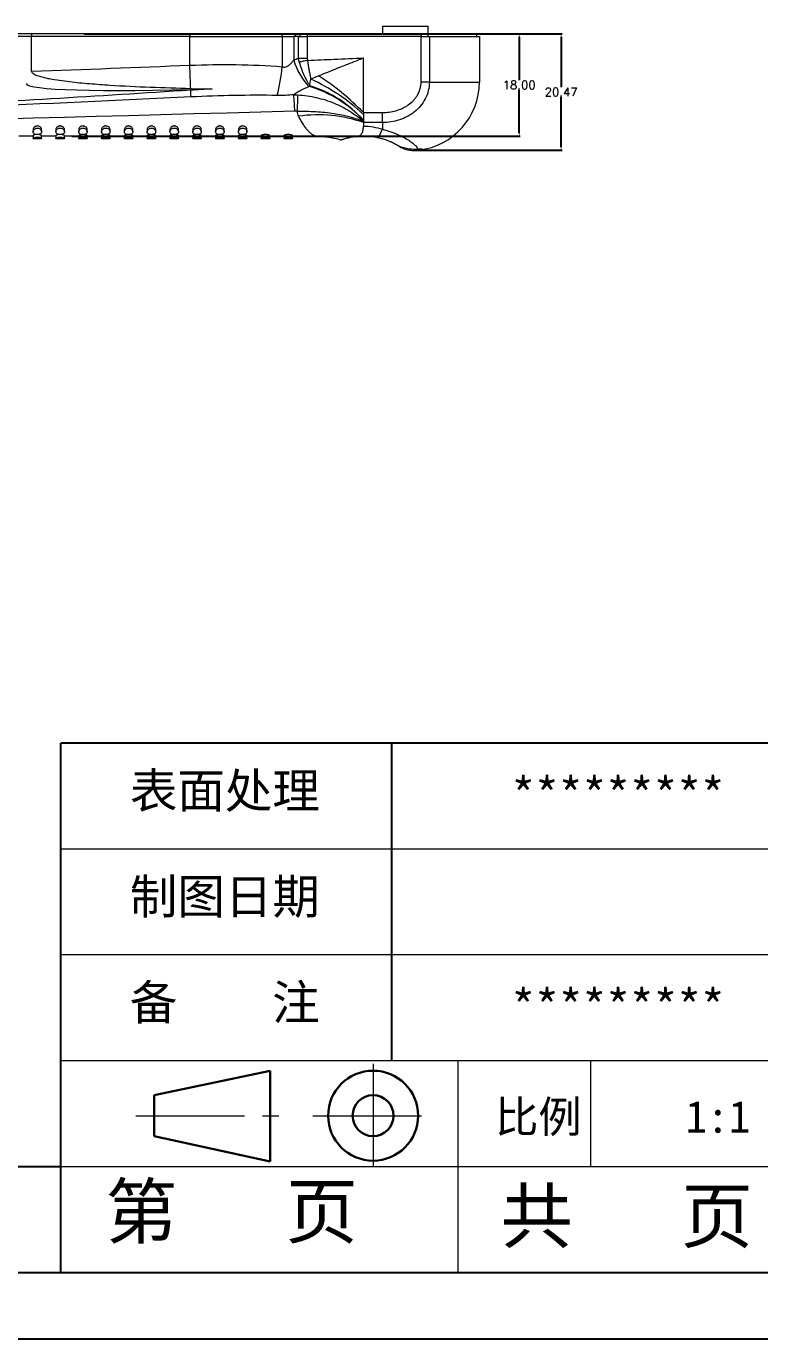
# Model space of a CAD drawing. Header units: inches. Extents: x 1430 to 4816, y 541 to 1061.
# Drawn here: x 2458.7 to 2587.3, y 573 to 803.2 of the extents above; entities that cross this region are included whole.
import ezdxf

# ---------------------------------------------------------------- set-up
doc = ezdxf.new("R2010")
doc.units = ezdxf.units.IN
doc.linetypes.add('CENTER2', pattern=[28.575, 19.05, -3.175, 3.175, -3.175])
for name, color, linetype, lineweight in [('粗实线', 7, 'Continuous', 30), ('细实线', 3, 'Continuous', 9), ('细点划线', 2, 'CENTER2', 9)]:
    doc.layers.add(name, color=color, linetype=linetype, lineweight=lineweight)
doc.styles.get("Standard").update_dxf_attribs({"font": 'txt', "bigfont": 'gbcbig.shx'})
doc.dimstyles.new('2', dxfattribs={"dimtxt": 1.5, "dimasz": 0.6, "dimexe": 0.18, "dimexo": 0.0625, "dimgap": 0.09, "dimtad": 0, "dimtih": 1, "dimtoh": 1, "dimzin": 0, "dimdsep": 46, "dimtxsty": 'Standard', "dimcen": 0, "dimadec": 0, "dimazin": 2, "dimtfac": 1, "dimtofl": 0, "dimtmove": 0, "dimatfit": 3, "dimfxl": 1, "dimtolj": 1, "dimtzin": 0, "dimarcsym": 0})

# ---------------------------------------------------------------- blocks, each defined once
blk = doc.blocks.new('*D252')
at = {"color": 0, "lineweight": -2}
for p, q in [((2468.79, 801.9), (2545.27, 801.9)), ((2545.09, 801.3), (2545.09, 793.74)), ((2545.09, 784.5), (2545.09, 792.06)), ((2466.67, 783.9), (2545.27, 783.9))]:
    blk.add_line(p, q, dxfattribs=at)
at = {"color": 0}
for points in [[(2544.99, 801.3), (2545.19, 801.3), (2545.09, 801.9)], [(2544.99, 784.5), (2545.19, 784.5), (2545.09, 783.9)]]:
    blk.add_solid(points, dxfattribs=at)
at = {"layer": 'Defpoints', "color": 0}
for p in [(2468.73, 801.9), (2545.09, 801.9), (2466.61, 783.9)]:
    blk.add_point(p, dxfattribs=at)
at = {"color": 0, "insert": (2545.09, 792.9), "char_height": 1.5, "attachment_point": 5}
blk.add_mtext('\\A1;18.00', dxfattribs=at)
blk = doc.blocks.new('*D253')
at = {"color": 0, "lineweight": -2}
for p, q in [((2533.41, 801.9), (2552.62, 801.9)), ((2552.44, 801.3), (2552.44, 792.51)), ((2552.44, 782.04), (2552.44, 790.83)), ((2527.05, 781.44), (2552.62, 781.44))]:
    blk.add_line(p, q, dxfattribs=at)
at = {"color": 0}
for points in [[(2552.34, 801.3), (2552.54, 801.3), (2552.44, 801.9)], [(2552.34, 782.04), (2552.54, 782.04), (2552.44, 781.44)]]:
    blk.add_solid(points, dxfattribs=at)
at = {"layer": 'Defpoints', "color": 0}
for p in [(2533.35, 801.9), (2552.44, 801.9), (2526.99, 781.44)]:
    blk.add_point(p, dxfattribs=at)
at = {"color": 0, "insert": (2552.44, 791.67), "char_height": 1.5, "attachment_point": 5}
blk.add_mtext('\\A1;20.47', dxfattribs=at)

msp = doc.modelspace()

# ---------------------------------------------------------------- linework, layer by layer
at = {"color": 7, "linetype": 'Continuous', "lineweight": 15}
for p, q in [((2425.607, 801.904), (2459.594, 801.904)), ((2459.607, 801.404), (2426.607, 801.404)), ((2459.594, 801.904), (2459.594, 801.404)), ((2459.594, 801.904), (2487.333, 801.904)), ((2459.607, 795.297), (2459.607, 801.404)), ((2487.333, 801.404), (2459.607, 801.404)), ((2487.333, 801.904), (2487.333, 801.404)), ((2487.333, 801.904), (2503.444, 801.904)), ((2487.333, 796.369), (2487.333, 801.404)), ((2487.333, 801.404), (2503.518, 801.404)), ((2503.444, 801.904), (2503.444, 801.404)), ((2503.444, 801.904), (2505.812, 801.904)), ((2503.518, 801.404), (2503.525, 801.404)), ((2503.525, 801.404), (2503.525, 796.093)), ((2503.525, 801.404), (2505.555, 801.404)), ((2505.555, 801.404), (2505.555, 797.254)), ((2506.395, 801.404), (2505.555, 801.404)), ((2505.812, 801.904), (2505.812, 801.404)), ((2505.812, 801.904), (2506.652, 801.904)), ((2506.395, 797.605), (2506.395, 801.404)), ((2506.395, 801.404), (2507.938, 801.404)), ((2506.652, 801.904), (2506.652, 801.404)), ((2506.652, 801.904), (2507.938, 801.904)), ((2507.938, 801.904), (2507.938, 801.404)), ((2507.938, 801.904), (2527.885, 801.904)), ((2507.938, 801.404), (2507.938, 797.605)), ((2527.885, 801.404), (2507.938, 801.404)), ((2521.107, 803.204), (2521.107, 801.904)), ((2521.107, 803.204), (2529.107, 803.204)), ((2527.885, 801.904), (2527.885, 801.404)), ((2527.885, 801.904), (2529.095, 801.904)), ((2527.885, 793.404), (2527.885, 801.404)), ((2527.885, 801.404), (2529.338, 801.404)), ((2529.095, 801.904), (2529.095, 801.404)), ((2529.095, 801.904), (2537.607, 801.904)), ((2529.107, 801.904), (2529.107, 803.204)), ((2529.338, 801.404), (2529.338, 793.404)), ((2529.338, 801.404), (2538.107, 801.404)), ((2537.607, 801.904), (2537.607, 801.404)), ((2538.107, 801.404), (2538.107, 793.404)), ((2506.395, 797.605), (2507.938, 797.605)), ((2517.776, 788.071), (2517.776, 797.641)), ((2529.338, 793.404), (2527.885, 793.404)), ((2529.338, 793.404), (2538.107, 793.404)), ((2517.776, 788.071), (2521.107, 788.071)), ((2517.776, 788.071), (2517.776, 787.706)), ((2517.776, 787.706), (2517.776, 786.704)), ((2521.107, 786.294), (2521.107, 788.071)), ((2517.776, 786.704), (2517.776, 786.665)), ((2517.776, 786.665), (2517.776, 786.456)), ((2517.776, 786.456), (2517.776, 786.294)), ((2521.107, 786.294), (2517.776, 786.294)), ((2517.776, 786.294), (2517.776, 785.69)), ((2521.107, 786.294), (2521.107, 785.125)), ((2459.857, 783.904), (2457.357, 783.904)), ((2459.857, 785.095), (2459.857, 784.687)), ((2459.857, 784.025), (2459.857, 783.535)), ((2459.857, 783.904), (2459.857, 783.535)), ((2461.357, 784.686), (2461.357, 785.095)), ((2461.357, 783.535), (2461.357, 784.025)), ((2463.857, 783.904), (2461.357, 783.904)), ((2463.857, 784.025), (2463.857, 783.535)), ((2463.857, 783.904), (2463.857, 783.535)), ((2465.357, 784.686), (2465.357, 785.095)), ((2465.357, 783.535), (2465.357, 784.025)), ((2467.857, 783.904), (2465.357, 783.904)), ((2467.857, 785.095), (2467.857, 784.687)), ((2467.857, 784.025), (2467.857, 783.535)), ((2467.857, 783.904), (2467.857, 783.535)), ((2469.357, 784.686), (2469.357, 785.095)), ((2469.357, 783.535), (2469.357, 784.025)), ((2471.857, 783.904), (2469.357, 783.904)), ((2471.857, 785.095), (2471.857, 784.687)), ((2471.857, 784.025), (2471.857, 783.535)), ((2471.857, 783.904), (2471.857, 783.535)), ((2473.357, 784.686), (2473.357, 785.095)), ((2473.357, 783.535), (2473.357, 784.025)), ((2475.857, 783.904), (2473.357, 783.904)), ((2475.857, 785.095), (2475.857, 784.687)), ((2475.857, 784.025), (2475.857, 783.535)), ((2475.857, 783.904), (2475.857, 783.535)), ((2477.357, 784.686), (2477.357, 785.095)), ((2477.357, 783.535), (2477.357, 784.025)), ((2479.857, 783.904), (2477.357, 783.904)), ((2479.857, 785.095), (2479.857, 784.687)), ((2479.857, 784.025), (2479.857, 783.535)), ((2479.857, 783.904), (2479.857, 783.535)), ((2481.357, 784.686), (2481.357, 785.095)), ((2481.357, 783.535), (2481.357, 784.025)), ((2483.857, 783.904), (2481.357, 783.904)), ((2483.857, 785.095), (2483.857, 784.687)), ((2483.857, 784.025), (2483.857, 783.535)), ((2483.857, 783.904), (2483.857, 783.535)), ((2485.357, 784.686), (2485.357, 785.095)), ((2485.357, 783.535), (2485.357, 784.025)), ((2487.857, 783.904), (2485.357, 783.904)), ((2487.857, 785.095), (2487.857, 784.687)), ((2487.857, 784.025), (2487.857, 783.535)), ((2487.857, 783.904), (2487.857, 783.535)), ((2489.357, 784.686), (2489.357, 785.095)), ((2489.357, 783.535), (2489.357, 784.025)), ((2491.857, 783.904), (2489.357, 783.904)), ((2491.857, 785.095), (2491.857, 784.687)), ((2491.857, 784.025), (2491.857, 783.535)), ((2491.857, 783.904), (2491.857, 783.535)), ((2493.357, 784.686), (2493.357, 785.095)), ((2493.357, 783.535), (2493.357, 784.025)), ((2495.857, 783.904), (2493.357, 783.904)), ((2495.857, 784.025), (2495.857, 783.535)), ((2495.857, 783.904), (2495.857, 783.535)), ((2497.357, 784.686), (2497.357, 785.095)), ((2497.357, 783.535), (2497.357, 784.025)), ((2499.857, 783.904), (2497.357, 783.904)), ((2499.857, 784.025), (2499.857, 783.535)), ((2499.857, 783.904), (2499.857, 783.535)), ((2501.357, 783.535), (2501.357, 784.025)), ((2503.857, 783.904), (2501.357, 783.904)), ((2503.857, 784.025), (2503.857, 783.535)), ((2503.857, 783.904), (2503.857, 783.535)), ((2505.357, 783.535), (2505.357, 784.025)), ((2509.554, 783.904), (2505.357, 783.904)), ((2517.72, 783.9), (2516.307, 783.809)), ((2524.018, 782.152), (2523.67, 782.355))]:
    msp.add_line(p, q, dxfattribs=at)
for p, q in [((2604.015, 677.442), (2464.701, 677.442)), ((2464.701, 584.566), (2464.701, 677.442)), ((2522.748, 621.717), (2522.748, 677.442)), ((2464.701, 603.141), (2222.492, 603.141)), ((2222.492, 584.566), (2882.643, 584.566)), ((2204.648, 572.957), (2894.252, 572.957)), ((2204.648, 572.957), (2523.909, 572.957))]:
    msp.add_line(p, q)
at = {"color": 7, "linetype": 'Continuous', "lineweight": 15, "flags": 128}
for points in [[(2507.978, 797.218), (2507.789, 797.179), (2507.601, 797.139), (2507.415, 797.1), (2507.231, 797.061), (2507.05, 797.023), (2506.873, 796.985), (2506.701, 796.949), (2506.534, 796.914)], [(2487.498, 792.244), (2487.48, 792.69), (2487.461, 793.164), (2487.441, 793.661), (2487.421, 794.178), (2487.399, 794.711), (2487.378, 795.257), (2487.355, 795.811), (2487.333, 796.369)], [(2487.556, 790.794), (2487.551, 790.92), (2487.546, 791.052), (2487.54, 791.191), (2487.534, 791.338), (2487.528, 791.491), (2487.522, 791.65), (2487.515, 791.816), (2487.508, 791.988)], [(2505.759, 788.298), (2499.796, 788.137), (2493.892, 787.977), (2488.05, 787.819), (2482.274, 787.663), (2476.568, 787.509), (2470.937, 787.357), (2465.383, 787.207), (2459.912, 787.059), (2454.526, 786.914), (2449.23, 786.77)], [(2463.857, 785.095), (2463.857, 784.891), (2463.857, 784.687)], [(2495.857, 785.095), (2495.857, 784.891), (2495.857, 784.687)], [(2520.128, 783.671), (2520.226, 783.679), (2520.333, 783.739), (2520.449, 783.851), (2520.572, 784.013), (2520.701, 784.224), (2520.834, 784.481), (2520.97, 784.783), (2521.107, 785.125)]]:
    msp.add_lwpolyline(points, dxfattribs=at)
at = {"color": 7, "linetype": 'Continuous', "lineweight": 15}
for centre, radius, start, end in [((2517.222, 800.867), 12.214, 197.20582, 222.34424), ((2474.984, 798.386), 28.633, 345.18356, 355.40599), ((2487.231, 758.638), 42.418, 43.93796, 57.73331), ((2502.744, 773.23), 20.161, 41.79066, 74.31617), ((2502.517, 773.327), 20.292, 41.24062, 73.20345), ((2495.331, 764.307), 32.424, 46.19294, 65.92978), ((2526.107, 793.404), 12, 276.87623, 0), ((2315.319, 777.024), 190.773, 3.38781, 4.25738), ((2861.869, 776.909), 355.898, 177.70466, 178.16579), ((2509.938, 764.705), 22.968, 70.04585, 98.78075)]:
    msp.add_arc(centre, radius, start, end, dxfattribs=at)
msp.add_ellipse((2515.236, 796.218), major_axis=(56.571, 3.066), ratio=0.0529526, start_param=3.1387231, end_param=4.2721565, dxfattribs=at)
for points, knots in [([(2503.525, 796.093), (2503.627, 796.062), (2503.732, 796.043), (2503.946, 796.036), (2504.053, 796.048), (2504.26, 796.1), (2504.362, 796.141), (2504.549, 796.237), (2504.637, 796.294), (2504.886, 796.48), (2505.036, 796.626), (2505.311, 796.931), (2505.436, 797.091), (2505.555, 797.254)], [0, 0, 0, 0, 0.125, 0.125, 0.25, 0.25, 0.375, 0.375, 0.5, 0.5, 0.75, 0.75, 1, 1, 1, 1]), ([(2506.534, 796.914), (2506.643, 796.518), (2506.765, 796.131), (2506.967, 795.564), (2507.037, 795.377), (2507.184, 795.008), (2507.261, 794.824), (2507.499, 794.29), (2507.665, 793.954), (2508.012, 793.322), (2508.196, 793.023), (2508.381, 792.754)], [0, 0, 0, 0, 0.25, 0.25, 0.375, 0.375, 0.5, 0.5, 0.75, 0.75, 1, 1, 1, 1]), ([(2507.978, 797.218), (2509.525, 797.284), (2511.073, 797.35), (2512.621, 797.417), (2514.339, 797.491), (2516.058, 797.565), (2517.776, 797.641)], [0.0000394794, 0.0000394794, 0.0000394794, 0.0000394794, 0.0046866588, 0.0046866588, 0.0046866588, 0.0098467322, 0.0098467322, 0.0098467322, 0.0098467322]), ([(2507.978, 797.218), (2508.056, 796.631), (2508.144, 796.058), (2508.29, 795.221), (2508.342, 794.944), (2508.447, 794.413), (2508.5, 794.157), (2508.555, 793.911)], [0, 0, 0, 0, 0.5, 0.5, 0.75, 0.75, 1, 1, 1, 1]), ([(2509.876, 794.506), (2511.181, 795.035), (2512.494, 795.557), (2514.47, 796.339), (2515.13, 796.599), (2516.451, 797.12), (2517.115, 797.381), (2517.776, 797.641)], [0, 0, 0, 0, 0.5, 0.5, 0.75, 0.75, 1, 1, 1, 1]), ([(2487.498, 792.244), (2485.134, 792.302), (2482.77, 792.375), (2478.044, 792.563), (2475.682, 792.678), (2472.141, 792.904), (2470.962, 792.989), (2468.605, 793.186), (2467.428, 793.298), (2465.666, 793.503), (2465.079, 793.578), (2463.909, 793.747), (2463.325, 793.841), (2462.454, 794.008), (2462.164, 794.069), (2461.589, 794.204), (2461.302, 794.278), (2460.737, 794.452), (2460.457, 794.551), (2460.061, 794.75), (2459.932, 794.825), (2459.764, 794.97), (2459.712, 795.024), (2459.634, 795.149), (2459.607, 795.222), (2459.607, 795.297)], [0, 0, 0, 0, 0.25, 0.25, 0.5, 0.5, 0.625, 0.625, 0.75, 0.75, 0.8125, 0.8125, 0.875, 0.875, 0.90625, 0.90625, 0.9375, 0.9375, 0.96875, 0.96875, 0.984375, 0.984375, 0.9921875, 0.9921875, 1, 1, 1, 1]), ([(2487.333, 796.369), (2490.052, 796.47), (2492.761, 796.513), (2498.159, 796.443), (2500.848, 796.333), (2503.525, 796.093)], [0, 0, 0, 0, 0.5, 0.5, 1, 1, 1, 1]), ([(2487.498, 792.244), (2488.128, 792.229), (2488.757, 792.218), (2490.016, 792.204), (2490.646, 792.201), (2491.275, 792.201)], [0, 0, 0, 0, 0.5, 0.5, 1, 1, 1, 1]), ([(2505.566, 791.187), (2505.732, 791.342), (2505.927, 791.485), (2506.349, 791.75), (2506.575, 791.873), (2507.265, 792.224), (2507.737, 792.436), (2508.195, 792.64)], [0, 0, 0, 0, 0.25, 0.25, 0.5, 0.5, 1, 1, 1, 1]), ([(2529.338, 793.404), (2529.338, 792.895), (2529.276, 792.398), (2529.038, 791.425), (2528.857, 790.944), (2528.399, 790.051), (2528.121, 789.632), (2527.473, 788.851), (2527.113, 788.5), (2526.524, 788.027), (2526.318, 787.878), (2525.896, 787.601), (2525.68, 787.473), (2525.018, 787.12), (2524.558, 786.924), (2523.604, 786.609), (2523.109, 786.49), (2522.116, 786.333), (2521.614, 786.294), (2521.107, 786.294)], [0, 0, 0, 0, 0.125, 0.125, 0.25, 0.25, 0.375, 0.375, 0.5, 0.5, 0.5625, 0.5625, 0.625, 0.625, 0.75, 0.75, 0.875, 0.875, 1, 1, 1, 1]), ([(2521.107, 788.071), (2521.508, 788.071), (2521.906, 788.098), (2522.696, 788.204), (2523.09, 788.285), (2523.857, 788.502), (2524.23, 788.638), (2524.77, 788.886), (2524.947, 788.977), (2525.294, 789.174), (2525.465, 789.281), (2525.957, 789.624), (2526.261, 789.881), (2526.675, 790.317), (2526.806, 790.471), (2527.046, 790.789), (2527.157, 790.954), (2527.457, 791.468), (2527.617, 791.843), (2527.83, 792.608), (2527.885, 793.001), (2527.885, 793.404)], [0, 0, 0, 0, 0.125, 0.125, 0.25, 0.25, 0.375, 0.375, 0.4375, 0.4375, 0.5, 0.5, 0.625, 0.625, 0.6875, 0.6875, 0.75, 0.75, 0.875, 0.875, 1, 1, 1, 1]), ([(2487.508, 791.988), (2479.355, 791.464), (2471.202, 790.954), (2454.894, 789.977), (2446.739, 789.512), (2438.582, 789.071)], [0, 0, 0, 0, 0.5, 0.5, 1, 1, 1, 1]), ([(2502.665, 791.064), (2500.149, 791.117), (2497.633, 791.104), (2492.596, 791.002), (2490.075, 790.913), (2487.556, 790.794)], [0, 0, 0, 0, 0.5, 0.5, 1, 1, 1, 1]), ([(2506.256, 791.163), (2507.366, 791.095), (2508.454, 790.939), (2510.054, 790.575), (2510.582, 790.432), (2511.626, 790.102), (2512.136, 789.917), (2513.616, 789.307), (2514.544, 788.829), (2515.847, 788.005), (2516.263, 787.715), (2516.856, 787.258), (2517.048, 787.102), (2517.327, 786.863), (2517.419, 786.783), (2517.6, 786.621), (2517.69, 786.538), (2517.776, 786.456)], [0, 0, 0, 0, 0.25, 0.25, 0.375, 0.375, 0.5, 0.5, 0.75, 0.75, 0.875, 0.875, 0.9375, 0.9375, 0.96875, 0.96875, 1, 1, 1, 1]), ([(2506.153, 788.3), (2507.266, 788.322), (2508.359, 788.299), (2509.969, 788.205), (2510.5, 788.163), (2511.553, 788.057), (2512.066, 787.993), (2513.56, 787.771), (2514.499, 787.582), (2515.819, 787.217), (2516.241, 787.083), (2516.84, 786.863), (2517.035, 786.786), (2517.319, 786.666), (2517.412, 786.625), (2517.596, 786.542), (2517.688, 786.499), (2517.776, 786.456)], [0, 0, 0, 0, 0.25, 0.25, 0.375, 0.375, 0.5, 0.5, 0.75, 0.75, 0.875, 0.875, 0.9375, 0.9375, 0.96875, 0.96875, 1, 1, 1, 1]), ([(2461.357, 784.686), (2461.357, 784.754), (2461.326, 784.894), (2461.192, 785.101), (2461.003, 785.252), (2460.807, 785.331), (2460.643, 785.358), (2460.476, 785.347), (2460.269, 785.285), (2460.063, 785.143), (2459.911, 784.94), (2459.844, 784.728), (2459.871, 784.528), (2460, 784.356), (2460.202, 784.252), (2460.405, 784.206), (2460.569, 784.191), (2460.736, 784.197), (2460.894, 784.223), (2461.036, 784.267), (2461.195, 784.349), (2461.326, 784.487), (2461.357, 784.618), (2461.357, 784.686)], [0, 0, 0, 0, 0.0640893, 0.127469, 0.1896173, 0.2209419, 0.2503048, 0.2803078, 0.3106812, 0.3724016, 0.4357529, 0.4999643, 0.5641761, 0.6276953, 0.6893432, 0.7198685, 0.7497067, 0.779675, 0.8100931, 0.8404226, 0.872016, 0.9354557, 1, 1, 1, 1]), ([(2461.357, 785.095), (2461.348, 785.159), (2461.33, 785.288), (2461.189, 785.482), (2461.001, 785.621), (2460.806, 785.694), (2460.643, 785.718), (2460.477, 785.708), (2460.324, 785.666), (2460.19, 785.6), (2460.041, 785.491), (2459.916, 785.332), (2459.849, 785.184), (2459.863, 785.11), (2459.865, 785.097)], [0, 0, 0, 0, 0.121424, 0.242782, 0.3643957, 0.4271208, 0.486753, 0.5478491, 0.6090834, 0.6682489, 0.7312952, 0.8530456, 0.9748724, 1, 1, 1, 1]), ([(2465.357, 784.686), (2465.357, 784.754), (2465.326, 784.894), (2465.192, 785.101), (2465.003, 785.252), (2464.807, 785.331), (2464.643, 785.358), (2464.476, 785.347), (2464.269, 785.285), (2464.063, 785.143), (2463.911, 784.94), (2463.844, 784.728), (2463.871, 784.528), (2464, 784.356), (2464.202, 784.252), (2464.405, 784.206), (2464.569, 784.191), (2464.736, 784.197), (2464.894, 784.223), (2465.036, 784.267), (2465.195, 784.349), (2465.326, 784.487), (2465.357, 784.618), (2465.357, 784.686)], [0, 0, 0, 0, 0.0640893, 0.127469, 0.1896173, 0.2209419, 0.2503048, 0.2803078, 0.3106812, 0.3724016, 0.4357529, 0.4999643, 0.5641761, 0.6276953, 0.6893432, 0.7198685, 0.7497067, 0.779675, 0.8100931, 0.8404226, 0.872016, 0.9354557, 1, 1, 1, 1]), ([(2465.357, 785.095), (2465.348, 785.159), (2465.33, 785.288), (2465.189, 785.482), (2465.001, 785.621), (2464.806, 785.694), (2464.643, 785.718), (2464.477, 785.708), (2464.324, 785.666), (2464.19, 785.6), (2464.041, 785.491), (2463.916, 785.332), (2463.849, 785.184), (2463.863, 785.11), (2463.865, 785.097)], [0, 0, 0, 0, 0.1214241, 0.242782, 0.3643959, 0.427121, 0.4867532, 0.547849, 0.6090836, 0.6682489, 0.7312951, 0.8530456, 0.9748724, 1, 1, 1, 1]), ([(2469.357, 784.686), (2469.357, 784.754), (2469.326, 784.894), (2469.192, 785.101), (2469.003, 785.252), (2468.807, 785.331), (2468.643, 785.358), (2468.476, 785.347), (2468.269, 785.285), (2468.063, 785.143), (2467.911, 784.94), (2467.844, 784.728), (2467.871, 784.528), (2468, 784.356), (2468.202, 784.252), (2468.405, 784.206), (2468.569, 784.191), (2468.736, 784.197), (2468.894, 784.223), (2469.036, 784.267), (2469.195, 784.349), (2469.326, 784.487), (2469.357, 784.618), (2469.357, 784.686)], [0, 0, 0, 0, 0.0640893, 0.127469, 0.1896173, 0.2209419, 0.2503048, 0.2803078, 0.3106812, 0.3724016, 0.4357529, 0.4999643, 0.5641761, 0.6276953, 0.6893432, 0.7198685, 0.7497067, 0.779675, 0.8100931, 0.8404226, 0.872016, 0.9354557, 1, 1, 1, 1]), ([(2469.357, 785.095), (2469.348, 785.159), (2469.33, 785.288), (2469.189, 785.482), (2469.001, 785.621), (2468.806, 785.694), (2468.643, 785.718), (2468.477, 785.708), (2468.324, 785.666), (2468.19, 785.6), (2468.041, 785.491), (2467.916, 785.332), (2467.849, 785.184), (2467.863, 785.11), (2467.865, 785.097)], [0, 0, 0, 0, 0.1214241, 0.2427821, 0.364396, 0.4271211, 0.4867533, 0.5478487, 0.6090833, 0.6682489, 0.7312949, 0.8530455, 0.9748724, 1, 1, 1, 1]), ([(2473.357, 784.686), (2473.357, 784.754), (2473.326, 784.894), (2473.192, 785.101), (2473.003, 785.252), (2472.807, 785.331), (2472.643, 785.358), (2472.476, 785.347), (2472.269, 785.285), (2472.063, 785.143), (2471.911, 784.94), (2471.844, 784.728), (2471.871, 784.528), (2472, 784.356), (2472.202, 784.252), (2472.405, 784.206), (2472.569, 784.191), (2472.736, 784.197), (2472.894, 784.223), (2473.036, 784.267), (2473.195, 784.349), (2473.326, 784.487), (2473.357, 784.618), (2473.357, 784.686)], [0, 0, 0, 0, 0.0640893, 0.127469, 0.1896173, 0.2209419, 0.2503048, 0.2803078, 0.3106812, 0.3724016, 0.4357529, 0.4999643, 0.5641761, 0.6276953, 0.6893432, 0.7198685, 0.7497067, 0.779675, 0.8100931, 0.8404226, 0.872016, 0.9354557, 1, 1, 1, 1]), ([(2473.357, 785.095), (2473.348, 785.159), (2473.33, 785.288), (2473.189, 785.482), (2473.001, 785.621), (2472.806, 785.694), (2472.643, 785.718), (2472.477, 785.708), (2472.324, 785.666), (2472.19, 785.6), (2472.041, 785.491), (2471.916, 785.332), (2471.849, 785.184), (2471.863, 785.11), (2471.865, 785.097)], [0, 0, 0, 0, 0.12142409, 0.24278183, 0.36439572, 0.42712082, 0.486753, 0.54784912, 0.60908376, 0.66824876, 0.73129522, 0.85304548, 0.97487237, 1, 1, 1, 1]), ([(2477.357, 784.686), (2477.357, 784.754), (2477.326, 784.894), (2477.192, 785.101), (2477.003, 785.252), (2476.807, 785.331), (2476.643, 785.358), (2476.476, 785.347), (2476.269, 785.285), (2476.063, 785.143), (2475.911, 784.94), (2475.844, 784.728), (2475.871, 784.528), (2476, 784.356), (2476.202, 784.252), (2476.405, 784.206), (2476.569, 784.191), (2476.736, 784.197), (2476.894, 784.223), (2477.036, 784.267), (2477.195, 784.349), (2477.326, 784.487), (2477.357, 784.618), (2477.357, 784.686)], [0, 0, 0, 0, 0.0640893, 0.127469, 0.1896173, 0.2209419, 0.2503048, 0.2803078, 0.3106812, 0.3724016, 0.4357529, 0.4999643, 0.5641761, 0.6276953, 0.6893432, 0.7198685, 0.7497067, 0.779675, 0.8100931, 0.8404226, 0.872016, 0.9354557, 1, 1, 1, 1]), ([(2477.357, 785.095), (2477.348, 785.159), (2477.33, 785.288), (2477.189, 785.482), (2477.001, 785.621), (2476.806, 785.694), (2476.643, 785.718), (2476.477, 785.708), (2476.324, 785.666), (2476.19, 785.6), (2476.041, 785.491), (2475.916, 785.332), (2475.849, 785.184), (2475.863, 785.11), (2475.865, 785.097)], [0, 0, 0, 0, 0.1214241, 0.24278214, 0.36439605, 0.42712116, 0.48675266, 0.54784879, 0.60908343, 0.668249, 0.73129501, 0.8530456, 0.97487237, 1, 1, 1, 1]), ([(2481.357, 784.686), (2481.357, 784.754), (2481.326, 784.894), (2481.192, 785.101), (2481.003, 785.252), (2480.807, 785.331), (2480.643, 785.358), (2480.476, 785.347), (2480.269, 785.285), (2480.063, 785.143), (2479.911, 784.94), (2479.844, 784.728), (2479.871, 784.528), (2480, 784.356), (2480.202, 784.252), (2480.405, 784.206), (2480.569, 784.191), (2480.736, 784.197), (2480.894, 784.223), (2481.036, 784.267), (2481.195, 784.349), (2481.326, 784.487), (2481.357, 784.618), (2481.357, 784.686)], [0, 0, 0, 0, 0.0640893, 0.127469, 0.1896173, 0.2209419, 0.2503048, 0.2803078, 0.3106812, 0.3724016, 0.4357529, 0.4999643, 0.5641761, 0.6276953, 0.6893432, 0.7198685, 0.7497067, 0.779675, 0.8100931, 0.8404226, 0.872016, 0.9354557, 1, 1, 1, 1]), ([(2481.357, 785.095), (2481.348, 785.159), (2481.33, 785.288), (2481.189, 785.482), (2481.001, 785.621), (2480.806, 785.694), (2480.643, 785.718), (2480.477, 785.708), (2480.324, 785.666), (2480.19, 785.6), (2480.041, 785.491), (2479.916, 785.332), (2479.849, 785.184), (2479.863, 785.11), (2479.865, 785.097)], [0, 0, 0, 0, 0.1214242, 0.2427822, 0.3643952, 0.4271209, 0.4867531, 0.5478492, 0.6090832, 0.6682487, 0.7312952, 0.8530455, 0.9748724, 1, 1, 1, 1]), ([(2485.357, 784.686), (2485.357, 784.754), (2485.326, 784.894), (2485.192, 785.101), (2485.003, 785.252), (2484.807, 785.331), (2484.643, 785.358), (2484.476, 785.347), (2484.269, 785.285), (2484.063, 785.143), (2483.911, 784.94), (2483.844, 784.728), (2483.871, 784.528), (2484, 784.356), (2484.202, 784.252), (2484.405, 784.206), (2484.569, 784.191), (2484.736, 784.197), (2484.894, 784.223), (2485.036, 784.267), (2485.195, 784.349), (2485.326, 784.487), (2485.357, 784.618), (2485.357, 784.686)], [0, 0, 0, 0, 0.0640893, 0.127469, 0.1896173, 0.2209419, 0.2503048, 0.2803078, 0.3106812, 0.3724016, 0.4357529, 0.4999643, 0.5641761, 0.6276953, 0.6893432, 0.7198685, 0.7497067, 0.779675, 0.8100931, 0.8404226, 0.872016, 0.9354557, 1, 1, 1, 1]), ([(2485.357, 785.095), (2485.348, 785.159), (2485.33, 785.288), (2485.189, 785.482), (2485.001, 785.621), (2484.806, 785.694), (2484.643, 785.718), (2484.477, 785.708), (2484.324, 785.666), (2484.19, 785.6), (2484.041, 785.491), (2483.916, 785.332), (2483.849, 785.184), (2483.863, 785.11), (2483.865, 785.097)], [0, 0, 0, 0, 0.1214242, 0.2427823, 0.3643962, 0.4271213, 0.4867528, 0.5478483, 0.6090836, 0.6682492, 0.7312952, 0.8530458, 0.9748724, 1, 1, 1, 1]), ([(2489.357, 784.686), (2489.357, 784.754), (2489.326, 784.894), (2489.192, 785.101), (2489.003, 785.252), (2488.807, 785.331), (2488.643, 785.358), (2488.476, 785.347), (2488.269, 785.285), (2488.063, 785.143), (2487.911, 784.94), (2487.844, 784.728), (2487.871, 784.528), (2488, 784.356), (2488.202, 784.252), (2488.405, 784.206), (2488.569, 784.191), (2488.736, 784.197), (2488.894, 784.223), (2489.036, 784.267), (2489.195, 784.349), (2489.326, 784.487), (2489.357, 784.618), (2489.357, 784.686)], [0, 0, 0, 0, 0.0640893, 0.127469, 0.1896173, 0.2209419, 0.2503048, 0.2803078, 0.3106812, 0.3724016, 0.4357529, 0.4999643, 0.5641761, 0.6276953, 0.6893432, 0.7198685, 0.7497067, 0.779675, 0.8100931, 0.8404226, 0.872016, 0.9354557, 1, 1, 1, 1]), ([(2489.357, 785.095), (2489.348, 785.159), (2489.33, 785.288), (2489.189, 785.482), (2489.001, 785.621), (2488.806, 785.694), (2488.643, 785.718), (2488.477, 785.708), (2488.324, 785.666), (2488.19, 785.6), (2488.041, 785.491), (2487.916, 785.332), (2487.849, 785.184), (2487.863, 785.11), (2487.865, 785.097)], [0, 0, 0, 0, 0.12142398, 0.24278201, 0.3643959, 0.42712099, 0.48675249, 0.5478493, 0.60908329, 0.66824885, 0.73129485, 0.85304542, 0.97487231, 1, 1, 1, 1]), ([(2493.357, 784.686), (2493.357, 784.754), (2493.326, 784.894), (2493.192, 785.101), (2493.003, 785.252), (2492.807, 785.331), (2492.643, 785.358), (2492.476, 785.347), (2492.269, 785.285), (2492.063, 785.143), (2491.911, 784.94), (2491.844, 784.728), (2491.871, 784.528), (2492, 784.356), (2492.202, 784.252), (2492.405, 784.206), (2492.569, 784.191), (2492.736, 784.197), (2492.894, 784.223), (2493.036, 784.267), (2493.195, 784.349), (2493.326, 784.487), (2493.357, 784.618), (2493.357, 784.686)], [0, 0, 0, 0, 0.0640893, 0.127469, 0.1896173, 0.2209419, 0.2503048, 0.2803078, 0.3106812, 0.3724016, 0.4357529, 0.4999643, 0.5641761, 0.6276953, 0.6893432, 0.7198685, 0.7497067, 0.779675, 0.8100931, 0.8404226, 0.872016, 0.9354557, 1, 1, 1, 1]), ([(2493.357, 785.095), (2493.348, 785.159), (2493.33, 785.288), (2493.189, 785.482), (2493.001, 785.621), (2492.806, 785.694), (2492.643, 785.718), (2492.477, 785.708), (2492.324, 785.666), (2492.19, 785.6), (2492.041, 785.491), (2491.916, 785.332), (2491.849, 785.184), (2491.863, 785.11), (2491.865, 785.097)], [0, 0, 0, 0, 0.12142398, 0.24278201, 0.3643959, 0.42712099, 0.48675249, 0.5478493, 0.60908329, 0.66824885, 0.73129485, 0.85304542, 0.97487231, 1, 1, 1, 1]), ([(2497.357, 784.686), (2497.357, 784.754), (2497.326, 784.894), (2497.192, 785.101), (2497.003, 785.252), (2496.807, 785.331), (2496.643, 785.358), (2496.476, 785.347), (2496.269, 785.285), (2496.063, 785.143), (2495.911, 784.94), (2495.844, 784.728), (2495.871, 784.528), (2496, 784.356), (2496.202, 784.252), (2496.405, 784.206), (2496.569, 784.191), (2496.736, 784.197), (2496.894, 784.223), (2497.036, 784.267), (2497.195, 784.349), (2497.326, 784.487), (2497.357, 784.618), (2497.357, 784.686)], [0, 0, 0, 0, 0.0640893, 0.127469, 0.1896173, 0.2209419, 0.2503048, 0.2803078, 0.3106812, 0.3724016, 0.4357529, 0.4999643, 0.5641761, 0.6276953, 0.6893432, 0.7198685, 0.7497067, 0.779675, 0.8100931, 0.8404226, 0.872016, 0.9354557, 1, 1, 1, 1]), ([(2497.357, 785.095), (2497.348, 785.159), (2497.33, 785.288), (2497.189, 785.482), (2497.001, 785.621), (2496.806, 785.694), (2496.643, 785.718), (2496.477, 785.708), (2496.324, 785.666), (2496.19, 785.6), (2496.041, 785.491), (2495.916, 785.332), (2495.849, 785.184), (2495.863, 785.11), (2495.865, 785.097)], [0, 0, 0, 0, 0.121424, 0.242782, 0.364396, 0.4271211, 0.4867539, 0.5478494, 0.6090834, 0.6682489, 0.7312949, 0.8530455, 0.9748724, 1, 1, 1, 1]), ([(2509.554, 783.904), (2509.362, 783.904), (2509.133, 783.991), (2508.755, 784.237), (2508.623, 784.339), (2508.355, 784.576), (2508.219, 784.712), (2507.943, 785.017), (2507.802, 785.186), (2507.521, 785.557), (2507.382, 785.756), (2507.105, 786.18), (2506.968, 786.406), (2506.697, 786.885), (2506.563, 787.139), (2506.432, 787.403)], [0, 0, 0, 0, 0.25, 0.25, 0.375, 0.375, 0.5, 0.5, 0.625, 0.625, 0.75, 0.75, 0.875, 0.875, 1, 1, 1, 1]), ([(2516.432, 783.828), (2516.65, 783.853), (2516.846, 783.896), (2517.101, 784.008), (2517.18, 784.053), (2517.323, 784.163), (2517.389, 784.229), (2517.561, 784.455), (2517.643, 784.645), (2517.751, 785.113), (2517.776, 785.384), (2517.776, 785.69)], [0, 0, 0, 0, 0.25, 0.25, 0.375, 0.375, 0.5, 0.5, 0.75, 0.75, 1, 1, 1, 1]), ([(2517.776, 785.69), (2518.355, 785.69), (2518.922, 785.639), (2520.035, 785.447), (2520.585, 785.304), (2521.107, 785.125)], [0, 0, 0, 0, 0.5, 0.5, 1, 1, 1, 1]), ([(2461.357, 784.025), (2461.346, 784.046), (2461.324, 784.087), (2461.156, 784.154), (2460.951, 784.197), (2460.763, 784.216), (2460.614, 784.221), (2460.465, 784.217), (2460.276, 784.199), (2460.064, 784.156), (2459.909, 784.091), (2459.84, 784.044), (2459.859, 784.026), (2459.86, 784.026)], [0, 0, 0, 0, 0.124295, 0.2485255, 0.3726099, 0.4350781, 0.4972802, 0.5594888, 0.6220804, 0.7464626, 0.8708589, 0.9950867, 1, 1, 1, 1]), ([(2461.357, 783.535), (2461.357, 783.555), (2461.32, 783.601), (2461.16, 783.672), (2460.914, 783.728), (2460.614, 783.751), (2460.313, 783.73), (2460.064, 783.674), (2459.9, 783.604), (2459.839, 783.535), (2459.89, 783.48), (2460.051, 783.445), (2460.3, 783.428), (2460.6, 783.423), (2460.902, 783.428), (2461.154, 783.444), (2461.32, 783.478), (2461.357, 783.514), (2461.357, 783.535)], [0, 0, 0, 0, 0.06463, 0.1280871, 0.1897436, 0.2499812, 0.3102428, 0.3719716, 0.4354481, 0.5000162, 0.5645769, 0.6279616, 0.689589, 0.749931, 0.8102871, 0.8718756, 0.9352149, 1, 1, 1, 1]), ([(2465.357, 784.025), (2465.346, 784.046), (2465.324, 784.087), (2465.156, 784.154), (2464.951, 784.197), (2464.763, 784.216), (2464.614, 784.221), (2464.465, 784.217), (2464.276, 784.199), (2464.064, 784.156), (2463.909, 784.091), (2463.84, 784.044), (2463.859, 784.026), (2463.86, 784.026)], [0, 0, 0, 0, 0.1242951, 0.2485253, 0.37261, 0.4350778, 0.4972803, 0.5594889, 0.6220805, 0.7464626, 0.8708589, 0.9950867, 1, 1, 1, 1]), ([(2465.357, 783.535), (2465.357, 783.555), (2465.32, 783.601), (2465.16, 783.672), (2464.914, 783.728), (2464.614, 783.751), (2464.313, 783.73), (2464.064, 783.674), (2463.9, 783.604), (2463.839, 783.535), (2463.89, 783.48), (2464.051, 783.445), (2464.3, 783.428), (2464.6, 783.423), (2464.902, 783.428), (2465.154, 783.444), (2465.32, 783.478), (2465.357, 783.514), (2465.357, 783.535)], [0, 0, 0, 0, 0.06463, 0.1280871, 0.1897436, 0.2499812, 0.3102428, 0.3719716, 0.4354481, 0.5000162, 0.5645769, 0.6279616, 0.689589, 0.749931, 0.8102871, 0.8718756, 0.9352149, 1, 1, 1, 1]), ([(2469.357, 784.025), (2469.346, 784.046), (2469.324, 784.087), (2469.156, 784.154), (2468.951, 784.197), (2468.763, 784.216), (2468.614, 784.221), (2468.465, 784.217), (2468.276, 784.199), (2468.064, 784.156), (2467.909, 784.091), (2467.84, 784.044), (2467.859, 784.026), (2467.86, 784.026)], [0, 0, 0, 0, 0.1242951, 0.2485257, 0.3726101, 0.435078, 0.4972805, 0.5594887, 0.6220803, 0.7464625, 0.870859, 0.9950867, 1, 1, 1, 1]), ([(2469.357, 783.535), (2469.357, 783.555), (2469.32, 783.601), (2469.16, 783.672), (2468.914, 783.728), (2468.614, 783.751), (2468.313, 783.73), (2468.064, 783.674), (2467.9, 783.604), (2467.839, 783.535), (2467.89, 783.48), (2468.051, 783.445), (2468.3, 783.428), (2468.6, 783.423), (2468.902, 783.428), (2469.154, 783.444), (2469.32, 783.478), (2469.357, 783.514), (2469.357, 783.535)], [0, 0, 0, 0, 0.06463, 0.1280871, 0.1897436, 0.2499812, 0.3102428, 0.3719716, 0.4354481, 0.5000162, 0.5645769, 0.6279616, 0.689589, 0.749931, 0.8102871, 0.8718756, 0.9352149, 1, 1, 1, 1]), ([(2473.357, 784.025), (2473.346, 784.046), (2473.324, 784.087), (2473.156, 784.154), (2472.951, 784.197), (2472.763, 784.216), (2472.614, 784.221), (2472.465, 784.217), (2472.276, 784.199), (2472.064, 784.156), (2471.909, 784.091), (2471.84, 784.044), (2471.859, 784.026), (2471.86, 784.026)], [0, 0, 0, 0, 0.1242949, 0.2485255, 0.3726099, 0.4350777, 0.4972801, 0.5594892, 0.6220807, 0.7464628, 0.8708588, 0.9950867, 1, 1, 1, 1]), ([(2473.357, 783.535), (2473.357, 783.555), (2473.32, 783.601), (2473.16, 783.672), (2472.914, 783.728), (2472.614, 783.751), (2472.313, 783.73), (2472.064, 783.674), (2471.9, 783.604), (2471.839, 783.535), (2471.89, 783.48), (2472.051, 783.445), (2472.3, 783.428), (2472.6, 783.423), (2472.902, 783.428), (2473.154, 783.444), (2473.32, 783.478), (2473.357, 783.514), (2473.357, 783.535)], [0, 0, 0, 0, 0.06463, 0.1280871, 0.1897436, 0.2499812, 0.3102428, 0.3719716, 0.4354481, 0.5000162, 0.5645769, 0.6279616, 0.689589, 0.749931, 0.8102871, 0.8718756, 0.9352149, 1, 1, 1, 1]), ([(2477.357, 784.025), (2477.346, 784.046), (2477.324, 784.087), (2477.156, 784.154), (2476.951, 784.197), (2476.763, 784.216), (2476.614, 784.221), (2476.465, 784.217), (2476.276, 784.199), (2476.064, 784.156), (2475.909, 784.091), (2475.84, 784.044), (2475.859, 784.026), (2475.86, 784.026)], [0, 0, 0, 0, 0.12429508, 0.24852531, 0.3726097, 0.43507829, 0.49728075, 0.55948902, 0.62208056, 0.74646275, 0.8708588, 0.99508673, 1, 1, 1, 1]), ([(2477.357, 783.535), (2477.357, 783.555), (2477.32, 783.601), (2477.16, 783.672), (2476.914, 783.728), (2476.614, 783.751), (2476.313, 783.73), (2476.064, 783.674), (2475.9, 783.604), (2475.839, 783.535), (2475.89, 783.48), (2476.051, 783.445), (2476.3, 783.428), (2476.6, 783.423), (2476.902, 783.428), (2477.154, 783.444), (2477.32, 783.478), (2477.357, 783.514), (2477.357, 783.535)], [0, 0, 0, 0, 0.06463, 0.1280871, 0.1897436, 0.2499812, 0.3102428, 0.3719716, 0.4354481, 0.5000162, 0.5645769, 0.6279616, 0.689589, 0.749931, 0.8102871, 0.8718756, 0.9352149, 1, 1, 1, 1]), ([(2481.357, 784.025), (2481.346, 784.046), (2481.324, 784.087), (2481.156, 784.154), (2480.951, 784.197), (2480.763, 784.216), (2480.614, 784.221), (2480.465, 784.217), (2480.276, 784.199), (2480.064, 784.156), (2479.909, 784.091), (2479.84, 784.044), (2479.859, 784.026), (2479.86, 784.026)], [0, 0, 0, 0, 0.1242952, 0.2485255, 0.3726099, 0.4350777, 0.4972802, 0.5594885, 0.62208, 0.7464629, 0.8708589, 0.9950867, 1, 1, 1, 1]), ([(2481.357, 783.535), (2481.357, 783.555), (2481.32, 783.601), (2481.16, 783.672), (2480.914, 783.728), (2480.614, 783.751), (2480.313, 783.73), (2480.064, 783.674), (2479.9, 783.604), (2479.839, 783.535), (2479.89, 783.48), (2480.051, 783.445), (2480.3, 783.428), (2480.6, 783.423), (2480.902, 783.428), (2481.154, 783.444), (2481.32, 783.478), (2481.357, 783.514), (2481.357, 783.535)], [0, 0, 0, 0, 0.06462998, 0.1280871, 0.18974358, 0.24998119, 0.31024284, 0.37197161, 0.43544812, 0.50001617, 0.56457691, 0.62796158, 0.68958898, 0.74993104, 0.81028711, 0.87187555, 0.93521491, 1, 1, 1, 1]), ([(2485.357, 784.025), (2485.346, 784.046), (2485.324, 784.087), (2485.156, 784.154), (2484.951, 784.197), (2484.763, 784.216), (2484.614, 784.221), (2484.465, 784.217), (2484.276, 784.199), (2484.064, 784.156), (2483.909, 784.091), (2483.84, 784.044), (2483.859, 784.026), (2483.86, 784.026)], [0, 0, 0, 0, 0.1242953, 0.2485255, 0.3726099, 0.4350778, 0.4972803, 0.5594885, 0.6220801, 0.7464623, 0.8708592, 0.9950869, 1, 1, 1, 1]), ([(2485.357, 783.535), (2485.357, 783.555), (2485.32, 783.601), (2485.16, 783.672), (2484.914, 783.728), (2484.614, 783.751), (2484.313, 783.73), (2484.064, 783.674), (2483.9, 783.604), (2483.839, 783.535), (2483.89, 783.48), (2484.051, 783.445), (2484.3, 783.428), (2484.6, 783.423), (2484.902, 783.428), (2485.154, 783.444), (2485.32, 783.478), (2485.357, 783.514), (2485.357, 783.535)], [0, 0, 0, 0, 0.06463, 0.1280871, 0.1897436, 0.2499812, 0.3102428, 0.3719716, 0.4354481, 0.5000162, 0.5645769, 0.6279616, 0.689589, 0.749931, 0.8102871, 0.8718756, 0.9352149, 1, 1, 1, 1]), ([(2489.357, 784.025), (2489.346, 784.046), (2489.324, 784.087), (2489.156, 784.154), (2488.951, 784.197), (2488.763, 784.216), (2488.614, 784.221), (2488.465, 784.217), (2488.276, 784.199), (2488.064, 784.156), (2487.909, 784.091), (2487.84, 784.044), (2487.859, 784.026), (2487.86, 784.026)], [0, 0, 0, 0, 0.1242948, 0.248525, 0.3726093, 0.435077, 0.4972795, 0.5594892, 0.6220807, 0.7464628, 0.8708588, 0.9950866, 1, 1, 1, 1]), ([(2489.357, 783.535), (2489.357, 783.555), (2489.32, 783.601), (2489.16, 783.672), (2488.914, 783.728), (2488.614, 783.751), (2488.313, 783.73), (2488.064, 783.674), (2487.9, 783.604), (2487.839, 783.535), (2487.89, 783.48), (2488.051, 783.445), (2488.3, 783.428), (2488.6, 783.423), (2488.902, 783.428), (2489.154, 783.444), (2489.32, 783.478), (2489.357, 783.514), (2489.357, 783.535)], [0, 0, 0, 0, 0.06463, 0.1280871, 0.1897436, 0.2499812, 0.3102428, 0.3719716, 0.4354481, 0.5000162, 0.5645769, 0.6279616, 0.689589, 0.749931, 0.8102871, 0.8718756, 0.9352149, 1, 1, 1, 1]), ([(2493.357, 784.025), (2493.346, 784.046), (2493.324, 784.087), (2493.156, 784.154), (2492.951, 784.197), (2492.763, 784.216), (2492.614, 784.221), (2492.465, 784.217), (2492.276, 784.199), (2492.064, 784.156), (2491.909, 784.091), (2491.84, 784.044), (2491.859, 784.026), (2491.86, 784.026)], [0, 0, 0, 0, 0.1242948, 0.248525, 0.3726093, 0.4350786, 0.497281, 0.5594892, 0.6220807, 0.7464628, 0.8708588, 0.9950866, 1, 1, 1, 1]), ([(2493.357, 783.535), (2493.357, 783.555), (2493.32, 783.601), (2493.16, 783.672), (2492.914, 783.728), (2492.614, 783.751), (2492.313, 783.73), (2492.064, 783.674), (2491.9, 783.604), (2491.839, 783.535), (2491.89, 783.48), (2492.051, 783.445), (2492.3, 783.428), (2492.6, 783.423), (2492.902, 783.428), (2493.154, 783.444), (2493.32, 783.478), (2493.357, 783.514), (2493.357, 783.535)], [0, 0, 0, 0, 0.06463, 0.1280871, 0.1897436, 0.2499812, 0.3102428, 0.3719716, 0.4354481, 0.5000162, 0.5645769, 0.6279616, 0.689589, 0.749931, 0.8102871, 0.8718756, 0.9352149, 1, 1, 1, 1]), ([(2497.357, 784.025), (2497.346, 784.046), (2497.324, 784.087), (2497.156, 784.154), (2496.951, 784.197), (2496.763, 784.216), (2496.614, 784.221), (2496.465, 784.217), (2496.276, 784.199), (2496.064, 784.156), (2495.909, 784.091), (2495.84, 784.044), (2495.859, 784.026), (2495.86, 784.026)], [0, 0, 0, 0, 0.1242949, 0.248526, 0.3726104, 0.4350782, 0.4972807, 0.5594889, 0.6220805, 0.7464626, 0.8708587, 0.9950866, 1, 1, 1, 1]), ([(2497.357, 783.535), (2497.357, 783.555), (2497.32, 783.601), (2497.16, 783.672), (2496.914, 783.728), (2496.614, 783.751), (2496.313, 783.73), (2496.064, 783.674), (2495.9, 783.604), (2495.839, 783.535), (2495.89, 783.48), (2496.051, 783.445), (2496.3, 783.428), (2496.6, 783.423), (2496.902, 783.428), (2497.154, 783.444), (2497.32, 783.478), (2497.357, 783.514), (2497.357, 783.535)], [0, 0, 0, 0, 0.06463, 0.1280871, 0.1897436, 0.2499812, 0.3102428, 0.3719716, 0.4354481, 0.5000162, 0.5645769, 0.6279616, 0.689589, 0.749931, 0.8102871, 0.8718756, 0.9352149, 1, 1, 1, 1]), ([(2501.357, 784.025), (2501.346, 784.046), (2501.324, 784.087), (2501.156, 784.154), (2500.951, 784.197), (2500.763, 784.216), (2500.614, 784.221), (2500.465, 784.217), (2500.276, 784.199), (2500.064, 784.156), (2499.909, 784.091), (2499.84, 784.044), (2499.859, 784.026), (2499.86, 784.026)], [0, 0, 0, 0, 0.124295, 0.248526, 0.3726105, 0.4350783, 0.4972808, 0.5594891, 0.6220806, 0.7464628, 0.8708589, 0.9950869, 1, 1, 1, 1]), ([(2501.357, 783.535), (2501.357, 783.555), (2501.32, 783.601), (2501.16, 783.672), (2500.914, 783.728), (2500.614, 783.751), (2500.313, 783.73), (2500.064, 783.674), (2499.9, 783.604), (2499.839, 783.535), (2499.89, 783.48), (2500.051, 783.445), (2500.3, 783.428), (2500.6, 783.423), (2500.902, 783.428), (2501.154, 783.444), (2501.32, 783.478), (2501.357, 783.514), (2501.357, 783.535)], [0, 0, 0, 0, 0.06463, 0.1280871, 0.1897436, 0.2499812, 0.3102428, 0.3719716, 0.4354481, 0.5000162, 0.5645769, 0.6279616, 0.689589, 0.749931, 0.8102871, 0.8718756, 0.9352149, 1, 1, 1, 1]), ([(2505.357, 784.025), (2505.346, 784.046), (2505.324, 784.087), (2505.156, 784.154), (2504.951, 784.197), (2504.763, 784.216), (2504.614, 784.221), (2504.465, 784.217), (2504.276, 784.199), (2504.064, 784.156), (2503.909, 784.091), (2503.84, 784.044), (2503.859, 784.026), (2503.86, 784.026)], [0, 0, 0, 0, 0.1242953, 0.2485256, 0.3726101, 0.435078, 0.4972805, 0.5594888, 0.6220804, 0.7464627, 0.8708588, 0.9950869, 1, 1, 1, 1]), ([(2505.357, 783.535), (2505.357, 783.555), (2505.32, 783.601), (2505.16, 783.672), (2504.914, 783.728), (2504.614, 783.751), (2504.313, 783.73), (2504.064, 783.674), (2503.9, 783.604), (2503.839, 783.535), (2503.89, 783.48), (2504.051, 783.445), (2504.3, 783.428), (2504.6, 783.423), (2504.902, 783.428), (2505.154, 783.444), (2505.32, 783.478), (2505.357, 783.514), (2505.357, 783.535)], [0, 0, 0, 0, 0.06463, 0.1280871, 0.1897436, 0.2499812, 0.3102428, 0.3719716, 0.4354481, 0.5000162, 0.5645769, 0.6279616, 0.689589, 0.749931, 0.8102871, 0.8718756, 0.9352149, 1, 1, 1, 1]), ([(2509.564, 783.902), (2509.647, 783.905), (2510.162, 783.922), (2511.103, 783.843), (2512.362, 783.656), (2513.296, 783.45), (2513.795, 783.282), (2513.899, 783.246)], [0, 0, 0, 0, 0.0566041, 0.3505054, 0.6399314, 0.9248829, 1, 1, 1, 1]), ([(2516.432, 783.828), (2516.121, 783.786), (2515.493, 783.701), (2514.648, 783.495), (2514.128, 783.338), (2513.907, 783.263), (2513.905, 783.263), (2513.904, 783.262)], [0, 0, 0, 0, 0.2554002, 0.5153362, 0.7741657, 0.9137936, 1, 1, 1, 1]), ([(2520.128, 783.671), (2519.531, 783.79), (2518.922, 783.865), (2517.992, 783.906), (2517.678, 783.908), (2517.052, 783.886), (2516.741, 783.863), (2516.432, 783.828)], [0, 0, 0, 0, 0.5, 0.5, 0.75, 0.75, 1, 1, 1, 1]), ([(2523.762, 782.304), (2523.669, 782.358), (2523.543, 782.429), (2523.196, 782.612), (2522.978, 782.722), (2522.554, 782.913), (2522.396, 782.981), (2522.047, 783.12), (2521.855, 783.192), (2521.428, 783.337), (2521.193, 783.41), (2520.689, 783.548), (2520.416, 783.614), (2520.128, 783.671)], [0, 0, 0, 0, 0.25, 0.25, 0.5, 0.5, 0.625, 0.625, 0.75, 0.75, 0.875, 0.875, 1, 1, 1, 1]), ([(2521.107, 785.125), (2521.63, 784.993), (2522.123, 784.844), (2522.824, 784.602), (2523.052, 784.518), (2523.493, 784.344), (2523.708, 784.254), (2524.322, 783.982), (2524.692, 783.797), (2525.36, 783.431), (2525.66, 783.247), (2526.176, 782.899), (2526.393, 782.735), (2526.754, 782.43), (2526.898, 782.288), (2527.214, 781.916), (2527.276, 781.733), (2527.236, 781.616)], [0, 0, 0, 0, 0.125, 0.125, 0.1875, 0.1875, 0.25, 0.25, 0.375, 0.375, 0.5, 0.5, 0.625, 0.625, 0.75, 0.75, 1, 1, 1, 1]), ([(2527.236, 781.616), (2527.007, 781.602), (2526.747, 781.595), (2526.165, 781.615), (2525.86, 781.642), (2525.224, 781.747), (2524.91, 781.822), (2524.301, 782.029), (2524.021, 782.155), (2523.762, 782.304)], [0, 0, 0, 0, 0.25, 0.25, 0.5, 0.5, 0.75, 0.75, 1, 1, 1, 1]), ([(2524.018, 782.152), (2524.241, 782.017), (2524.477, 781.897), (2524.853, 781.743), (2524.983, 781.696), (2525.243, 781.614), (2525.373, 781.579), (2525.766, 781.489), (2526.033, 781.451), (2526.532, 781.417), (2526.771, 781.42), (2526.985, 781.436)], [0, 0, 0, 0, 0.25, 0.25, 0.375, 0.375, 0.5, 0.5, 0.75, 0.75, 1, 1, 1, 1]), ([(2527.544, 781.49), (2527.751, 781.515), (2527.902, 781.541), (2528.045, 781.576), (2528.076, 781.586), (2528.11, 781.605), (2528.112, 781.613), (2528.084, 781.627), (2528.055, 781.632), (2527.967, 781.638), (2527.907, 781.64), (2527.76, 781.639), (2527.673, 781.637), (2527.474, 781.629), (2527.36, 781.623), (2527.236, 781.616)], [0, 0, 0, 0, 0.25, 0.25, 0.375, 0.375, 0.5, 0.5, 0.625, 0.625, 0.75, 0.75, 0.875, 0.875, 1, 1, 1, 1])]:
    msp.add_open_spline(points, degree=3, knots=knots, dxfattribs=at)
for points in [[(2505.555, 797.254), (2505.833, 797.375), (2506.113, 797.492), (2506.395, 797.605)], [(2506.534, 796.914), (2506.471, 797.141), (2506.425, 797.371), (2506.395, 797.605)], [(2507.938, 797.605), (2507.938, 797.475), (2507.951, 797.346), (2507.978, 797.218)], [(2459.607, 795.297), (2468.85, 795.644), (2478.092, 795.999), (2487.333, 796.369)], [(2508.555, 793.911), (2508.984, 794.125), (2509.425, 794.323), (2509.876, 794.506)], [(2491.275, 792.201), (2490.019, 792.139), (2488.763, 792.068), (2487.508, 791.988)], [(2508.195, 792.64), (2508.257, 792.678), (2508.319, 792.716), (2508.381, 792.754)], [(2508.381, 792.754), (2508.403, 793.101), (2508.46, 793.489), (2508.555, 793.911)], [(2487.556, 790.794), (2474.708, 790.19), (2461.86, 789.6), (2449.013, 789.016)], [(2505.566, 791.187), (2504.613, 791.085), (2503.635, 791.043), (2502.665, 791.064)], [(2505.566, 791.187), (2505.796, 791.185), (2506.026, 791.177), (2506.256, 791.163)], [(2506.153, 788.3), (2506.022, 788.302), (2505.89, 788.301), (2505.759, 788.298)], [(2506.432, 787.403), (2506.294, 787.681), (2506.199, 787.979), (2506.153, 788.3)], [(2526.985, 781.436), (2527.198, 781.452), (2527.385, 781.471), (2527.544, 781.49)]]:
    msp.add_open_spline(points, degree=3, dxfattribs=at)
at = {"layer": '粗实线', "color": 7}
for p, q in [((2501.412, 619.979), (2481.116, 615.677)), ((2501.412, 619.979), (2501.412, 604.072)), ((2481.116, 615.677), (2481.116, 608.499)), ((2481.116, 608.499), (2501.412, 604.072))]:
    msp.add_line(p, q, dxfattribs=at)
for radius in [7.891, 3.589]:
    msp.add_circle((2519.476, 612.088), radius, dxfattribs=at)
at = {"layer": '细实线', "color": 7}
for p, q in [((2604.015, 658.867), (2464.701, 658.867)), ((2604.015, 640.292), (2464.701, 640.292)), ((2882.643, 621.717), (2464.701, 621.717)), ((2534.358, 621.717), (2534.358, 584.566)), ((2557.577, 621.717), (2557.577, 603.141)), ((2604.015, 603.141), (2464.701, 603.141))]:
    msp.add_line(p, q, dxfattribs=at)
at = {"layer": '细点划线', "color": 7}
for p, q in [((2519.476, 621.171), (2519.476, 603.141)), ((2477.88, 612.088), (2502.967, 612.088)), ((2508.923, 612.088), (2529.317, 612.088))]:
    msp.add_line(p, q, dxfattribs=at)

# ---------------------------------------------------------------- texts
at = {"char_height": 6.10877, "width": 3471.92221, "attachment_point": 1}
for s, insert in [('{\\fSimHei|b0|i0|c134|p49;表面处理}', (2476.815, 672.171)), ('{\\fSimHei|b0|i0|c134|p49;*********}', (2543.723, 671.385)), ('{\\fSimHei|b0|i0|c134|p49;制图日期}', (2476.815, 653.595)), ('{\\fSimHei|b0|i0|c134|p49;备    注}', (2476.815, 635.02)), ('{\\fSimHei|b0|i0|c134|p49;*********}', (2543.723, 634.235))]:
    msp.add_mtext(s, dxfattribs=dict(at, insert=insert))
at = {"layer": '细实线', "color": 7, "attachment_point": 1}
for s, insert, char_height, width in [('{\\fSimSun|b0|i0|c134|p54;比例}', (2540.859, 614.682), 5.57256, 24.46182), ('{\\fSimSun|b0|i0|c134|p54;1:1}', (2574.237, 614.682), 5.57256, 24.46182), ('{\\fSimSun|b0|i0|c134|p54;第   页}', (2472.516, 599.949), 9.2876, 69.65703), ('{\\fSimSun|b0|i0|c134|p54; 共   页}', (2535.494, 599.16), 9.2876, 69.65703)]:
    msp.add_mtext(s, dxfattribs=dict(at, insert=insert, char_height=char_height, width=width))

# ---------------------------------------------------------------- dimensions: what is measured, and where the dimension line sits
for base, p1, p2, picture, middle in [((2545.085, 801.904), (2466.607, 783.904), (2468.728, 801.904), '*D252', (2545.085, 792.904)), ((2552.442, 801.904), (2526.985, 781.436), (2533.351, 801.904), '*D253', (2552.442, 791.67))]:
    dim = msp.add_linear_dim(base=base, p1=p1, p2=p2, angle=90, dimstyle='2')
    dim.commit()
    dim.dimension.update_dxf_attribs({"geometry": picture, "text_midpoint": middle})

doc.saveas('drawing.dxf')
